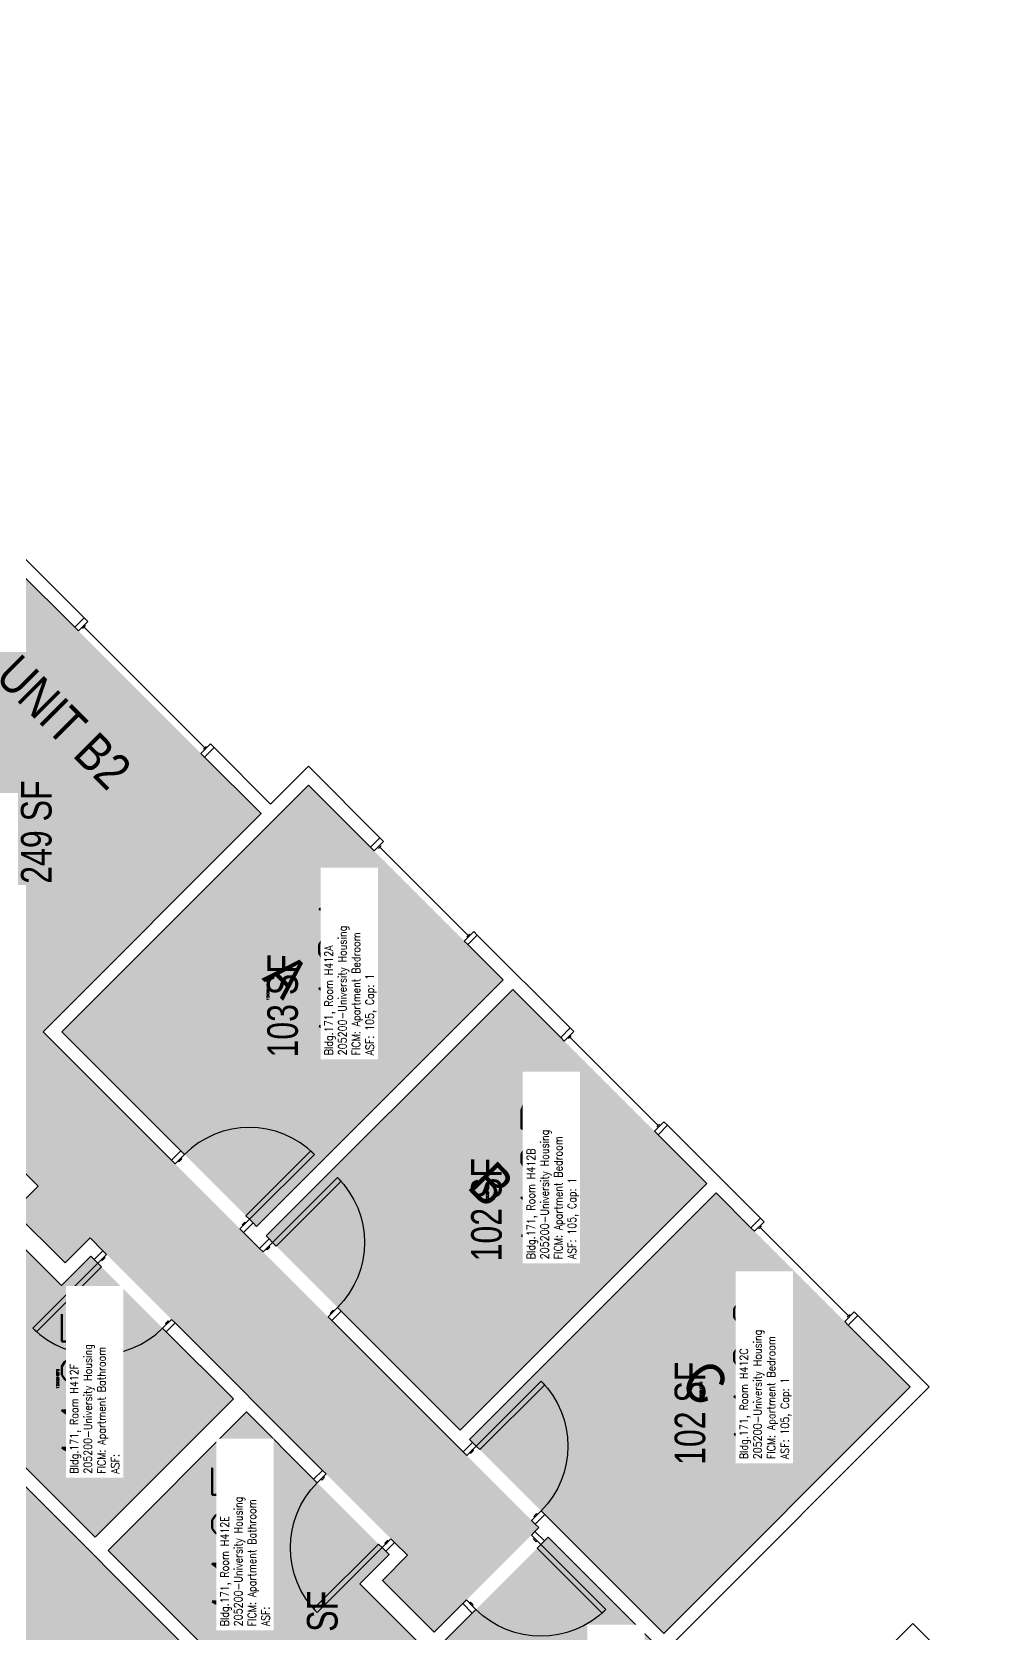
# Model space of a CAD drawing. Header units: inches. Extents: x -105 to 3698, y -798 to 1624.
# Drawn here: x 2078 to 2449, y -185 to 444 of the extents above; entities that cross this region are included whole.
import ezdxf
from ezdxf.enums import TextEntityAlignment as Align

# ---------------------------------------------------------------- set-up
doc = ezdxf.new("R2010")
doc.units = ezdxf.units.IN
doc.header["$LTSCALE"] = 96
doc.header["$MEASUREMENT"] = 0
for name, color, linetype in [('A-AREA-IDEN', 1, 'Continuous'), ('A-DOOR', 2, 'Continuous'), ('A-GLAZ', 1, 'Continuous'), ('A-IDEN-RNUM', 7, 'Continuous'), ('A-IDEN-SNUM', 4, 'Continuous'), ('A-IDEN-VNUM', 4, 'Continuous'), ('A-WALL', 5, 'Continuous'), ('AREA-TEXT', 3, 'Continuous'), ('Rooms-Category-Color', 7, 'Continuous'), ('Rooms-College-Color', 7, 'Continuous'), ('Rooms-Department-Color', 7, 'Continuous'), ('Rooms-Division-Color', 7, 'Continuous'), ('Rooms-Information', 7, 'Continuous')]:
    doc.layers.add(name, color=color, linetype=linetype)
doc.styles.add('AREA', font='arial.ttf', dxfattribs={"width": 0.75, "height": 12})
doc.styles.add('ROOMSNUMBER', font='txt.shx', dxfattribs={"height": 0.03})
doc.styles.add('ROOMVNUMBER', font='simplex.shx', dxfattribs={"width": 0.85})
doc.styles.get("Standard").update_dxf_attribs({"font": 'ARIALN.TTF'})

msp = doc.modelspace()

# ---------------------------------------------------------------- hatches: boundary and pattern name
h = msp.add_hatch()
h.set_pattern_fill('ANSI31', color=256, style=0)
h.set_pattern_definition([(90, (2777.74155, 91.55171), (0.125, 2e-14), [])])
h.paths.add_polyline_path([(2130.44, -86.98), (2088.91, -45.45), (2082.4, -51.96), (2123.93, -93.49)], flags=9)
at = {"layer": 'Rooms-Category-Color', "true_color": 0xadadad}
msp.add_hatch(color=253, dxfattribs=at).paths.add_polyline_path([(2331.68, -468.03), (2374.11, -425.6), (2015.23, -66.72), (2032.91, -49.04), (1974.69, 9.17), (1957.02, -8.51), (1826.88, 121.63), (1844.56, 139.3), (1786.35, 197.52), (1768.67, 179.84), (1504.9, 443.61), (1462.47, 401.19), (1726.24, 137.41), (1708.57, 119.73), (1766.78, 61.52), (1784.46, 79.2), (1914.59, -50.93), (1896.91, -68.61), (1955.12, -126.82), (1972.8, -109.15)])
at = {"layer": 'Rooms-Category-Color', "true_color": 0x728ef3}
for points in [[(2276.7, -142.93), (2082.25, 51.52), (2167.81, 137.08), (2072, 232.89), (1989.53, 150.43), (2049.03, 90.93), (1974.69, 16.59), (2017.92, -26.63), (2024.24, -20.3), (2027.96, -24.01), (2021.63, -30.34), (2036.62, -45.33), (2071.53, -10.42), (2056.54, 4.57), (2052, 0.03), (2048.29, 3.74), (2057.96, 13.41), (2080.37, -9), (2070.56, -18.81), (2090.89, -39.14), (2100.7, -29.33), (2225.17, -153.8), (2215.36, -163.62), (2235.69, -183.95)], [(2262.74, 71.85), (2186.37, 148.22), (2089.67, 51.52), (2166.04, -24.85)], [(2342.55, -7.96), (2266.45, 68.14), (2169.75, -28.56), (2245.86, -104.66)], [(2422.37, -87.78), (2346.26, -11.68), (2249.57, -108.37), (2325.67, -184.48)], [(2102.66, -146.72), (2156.93, -92.45), (2100.96, -36.49), (2089.47, -47.98), (2065.43, -23.94), (2022.65, -66.72)], [(2187.78, -231.85), (2230.56, -189.07), (2206.52, -165.03), (2218.01, -153.54), (2162.05, -97.58), (2107.78, -151.85)], [(2275.47, -319.53), (2364.38, -230.61), (2280.42, -146.65), (2191.5, -235.56)]]:
    msp.add_hatch(color=171, dxfattribs=at).paths.add_polyline_path(points)
at = {"layer": 'Rooms-College-Color', "true_color": 0xadadad}
for points in [[(2331.68, -468.03), (2374.11, -425.6), (2015.23, -66.72), (2032.91, -49.04), (1974.69, 9.17), (1957.02, -8.51), (1826.88, 121.63), (1844.56, 139.3), (1786.35, 197.52), (1768.67, 179.84), (1504.9, 443.61), (1462.47, 401.19), (1726.24, 137.41), (1708.57, 119.73), (1766.78, 61.52), (1784.46, 79.2), (1914.59, -50.93), (1896.91, -68.61), (1955.12, -126.82), (1972.8, -109.15)], [(2276.7, -142.93), (2082.25, 51.52), (2167.81, 137.08), (2072, 232.89), (1989.53, 150.43), (2049.03, 90.93), (1974.69, 16.59), (2017.92, -26.63), (2024.24, -20.3), (2027.96, -24.01), (2021.63, -30.34), (2036.62, -45.33), (2071.53, -10.42), (2056.54, 4.57), (2052, 0.03), (2048.29, 3.74), (2057.96, 13.41), (2080.37, -9), (2070.56, -18.81), (2090.89, -39.14), (2100.7, -29.33), (2225.17, -153.8), (2215.36, -163.62), (2235.69, -183.95)], [(2262.74, 71.85), (2186.37, 148.22), (2089.67, 51.52), (2166.04, -24.85)], [(2342.55, -7.96), (2266.45, 68.14), (2169.75, -28.56), (2245.86, -104.66)], [(2422.37, -87.78), (2346.26, -11.68), (2249.57, -108.37), (2325.67, -184.48)], [(2102.66, -146.72), (2156.93, -92.45), (2100.96, -36.49), (2089.47, -47.98), (2065.43, -23.94), (2022.65, -66.72)], [(2187.78, -231.85), (2230.56, -189.07), (2206.52, -165.03), (2218.01, -153.54), (2162.05, -97.58), (2107.78, -151.85)], [(2275.47, -319.53), (2364.38, -230.61), (2280.42, -146.65), (2191.5, -235.56)]]:
    msp.add_hatch(color=253, dxfattribs=at).paths.add_polyline_path(points)
at = {"layer": 'Rooms-Department-Color', "true_color": 0xacacac}
msp.add_hatch(color=253, dxfattribs=at).paths.add_polyline_path([(2331.68, -468.03), (2374.11, -425.6), (2015.23, -66.72), (2032.91, -49.04), (1974.69, 9.17), (1957.02, -8.51), (1826.88, 121.63), (1844.56, 139.3), (1786.35, 197.52), (1768.67, 179.84), (1504.9, 443.61), (1462.47, 401.19), (1726.24, 137.41), (1708.57, 119.73), (1766.78, 61.52), (1784.46, 79.2), (1914.59, -50.93), (1896.91, -68.61), (1955.12, -126.82), (1972.8, -109.15)])
at = {"layer": 'Rooms-Department-Color', "true_color": 0x604aed}
for points in [[(2276.7, -142.93), (2082.25, 51.52), (2167.81, 137.08), (2072, 232.89), (1989.53, 150.43), (2049.03, 90.93), (1974.69, 16.59), (2017.92, -26.63), (2024.24, -20.3), (2027.96, -24.01), (2021.63, -30.34), (2036.62, -45.33), (2071.53, -10.42), (2056.54, 4.57), (2052, 0.03), (2048.29, 3.74), (2057.96, 13.41), (2080.37, -9), (2070.56, -18.81), (2090.89, -39.14), (2100.7, -29.33), (2225.17, -153.8), (2215.36, -163.62), (2235.69, -183.95)], [(2262.74, 71.85), (2186.37, 148.22), (2089.67, 51.52), (2166.04, -24.85)], [(2342.55, -7.96), (2266.45, 68.14), (2169.75, -28.56), (2245.86, -104.66)], [(2422.37, -87.78), (2346.26, -11.68), (2249.57, -108.37), (2325.67, -184.48)], [(2102.66, -146.72), (2156.93, -92.45), (2100.96, -36.49), (2089.47, -47.98), (2065.43, -23.94), (2022.65, -66.72)], [(2187.78, -231.85), (2230.56, -189.07), (2206.52, -165.03), (2218.01, -153.54), (2162.05, -97.58), (2107.78, -151.85)], [(2275.47, -319.53), (2364.38, -230.61), (2280.42, -146.65), (2191.5, -235.56)]]:
    msp.add_hatch(color=173, dxfattribs=at).paths.add_polyline_path(points)
at = {"layer": 'Rooms-Division-Color', "true_color": 0xadadad}
msp.add_hatch(color=253, dxfattribs=at).paths.add_polyline_path([(2331.68, -468.03), (2374.11, -425.6), (2015.23, -66.72), (2032.91, -49.04), (1974.69, 9.17), (1957.02, -8.51), (1826.88, 121.63), (1844.56, 139.3), (1786.35, 197.52), (1768.67, 179.84), (1504.9, 443.61), (1462.47, 401.19), (1726.24, 137.41), (1708.57, 119.73), (1766.78, 61.52), (1784.46, 79.2), (1914.59, -50.93), (1896.91, -68.61), (1955.12, -126.82), (1972.8, -109.15)])
at = {"layer": 'Rooms-Division-Color', "true_color": 0x604aed}
for points in [[(2276.7, -142.93), (2082.25, 51.52), (2167.81, 137.08), (2072, 232.89), (1989.53, 150.43), (2049.03, 90.93), (1974.69, 16.59), (2017.92, -26.63), (2024.24, -20.3), (2027.96, -24.01), (2021.63, -30.34), (2036.62, -45.33), (2071.53, -10.42), (2056.54, 4.57), (2052, 0.03), (2048.29, 3.74), (2057.96, 13.41), (2080.37, -9), (2070.56, -18.81), (2090.89, -39.14), (2100.7, -29.33), (2225.17, -153.8), (2215.36, -163.62), (2235.69, -183.95)], [(2262.74, 71.85), (2186.37, 148.22), (2089.67, 51.52), (2166.04, -24.85)], [(2342.55, -7.96), (2266.45, 68.14), (2169.75, -28.56), (2245.86, -104.66)], [(2422.37, -87.78), (2346.26, -11.68), (2249.57, -108.37), (2325.67, -184.48)], [(2102.66, -146.72), (2156.93, -92.45), (2100.96, -36.49), (2089.47, -47.98), (2065.43, -23.94), (2022.65, -66.72)], [(2187.78, -231.85), (2230.56, -189.07), (2206.52, -165.03), (2218.01, -153.54), (2162.05, -97.58), (2107.78, -151.85)], [(2275.47, -319.53), (2364.38, -230.61), (2280.42, -146.65), (2191.5, -235.56)]]:
    msp.add_hatch(color=173, dxfattribs=at).paths.add_polyline_path(points)

# ---------------------------------------------------------------- linework, layer by layer
at = {"layer": 'A-DOOR'}
for points in [[(2134.04, -0.27), (2132.63, 1.14), (2136.34, 4.85), (2137.76, 3.44)], [(2135.28, 0.96), (2135.64, 0.61), (2136.7, 1.67), (2136.34, 2.02)], [(2163.21, -22.02), (2161.8, -20.6), (2187.25, 4.85), (2188.67, 3.44)], [(2172.32, -31.12), (2173.73, -32.54), (2199.19, -7.08), (2197.77, -5.67)], [(2159.5, -25.73), (2160.91, -27.14), (2164.63, -23.43), (2163.21, -22.02)], [(2160.74, -24.49), (2160.38, -24.14), (2161.44, -23.08), (2161.8, -23.43)], [(2168.6, -34.83), (2167.19, -33.42), (2170.9, -29.71), (2172.32, -31.12)], [(2107.16, -35.79), (2105.75, -34.38), (2102.3, -37.83), (2103.72, -39.24)], [(2106.19, -36.77), (2106.54, -37.12), (2105.48, -38.18), (2105.13, -37.83)], [(2169.84, -33.6), (2170.2, -33.95), (2171.26, -32.89), (2170.9, -32.54)], [(2103.72, -39.24), (2105.13, -40.66), (2079.67, -66.11), (2078.26, -64.7)], [(2132.62, -61.25), (2134.03, -62.66), (2130.59, -66.11), (2129.17, -64.7)], [(2131.65, -62.22), (2131.29, -61.87), (2130.23, -62.93), (2130.59, -63.28)], [(2194.06, -60.29), (2195.47, -61.7), (2199.19, -57.99), (2197.77, -56.58)], [(2195.3, -59.05), (2194.94, -58.7), (2196, -57.64), (2196.36, -57.99)], [(2252.13, -110.94), (2253.55, -112.35), (2279, -86.89), (2277.59, -85.48)], [(2248.42, -114.65), (2247, -113.23), (2250.72, -109.52), (2252.13, -110.94)], [(2249.66, -113.41), (2250.01, -113.76), (2251.07, -112.7), (2250.72, -112.35)], [(2193.25, -121.89), (2191.84, -120.47), (2188.39, -123.92), (2189.81, -125.33)], [(2192.28, -122.86), (2192.63, -123.21), (2191.57, -124.27), (2191.22, -123.92)], [(2273.87, -140.1), (2275.29, -141.52), (2279, -137.81), (2277.59, -136.39)], [(2275.11, -138.87), (2274.76, -138.51), (2275.82, -137.45), (2276.17, -137.81)], [(2273.79, -145.85), (2275.2, -144.43), (2278.91, -148.15), (2277.5, -149.56)], [(2215.26, -150.79), (2213.85, -149.37), (2188.39, -174.83), (2189.81, -176.24)], [(2218.71, -147.34), (2220.12, -148.76), (2216.68, -152.2), (2215.26, -150.79)], [(2217.74, -148.31), (2217.38, -147.96), (2216.32, -149.02), (2216.68, -149.37)], [(2275.03, -147.09), (2274.67, -147.44), (2275.73, -148.5), (2276.09, -148.15)], [(2277.5, -149.56), (2276.09, -150.98), (2301.54, -176.43), (2302.96, -175.02)], [(2248.33, -171.3), (2246.92, -172.72), (2250.63, -176.43), (2252.04, -175.02)], [(2249.57, -172.54), (2249.92, -172.19), (2250.98, -173.25), (2250.63, -173.6)]]:
    msp.add_lwpolyline(points, close=True, dxfattribs=at)
for centre, start, end in [((2163.21, -22.02), 45, 135), ((2103.72, -39.24), 225, 315)]:
    msp.add_arc(centre, 36, start, end, dxfattribs=at)
at = {"layer": 'A-DOOR', "extrusion": (0, 0, -1)}
for centre, start, end in [((-2172.32, -31.12), 135, 225), ((-2252.13, -110.94), 135, 225), ((-2215.26, -150.79), 315, 45), ((-2277.5, -149.56), 225, 315)]:
    msp.add_arc(centre, 36, start, end, dxfattribs=at)
at = {"layer": 'A-GLAZ'}
for p, q in [((2097.8, 209.74), (2098.86, 210.8)), ((2098.33, 210.27), (2145.71, 162.9)), ((2145.18, 162.37), (2146.24, 163.43)), ((2213.79, 123.45), (2214.85, 124.51)), ((2214.32, 123.98), (2248.97, 89.33)), ((2248.44, 88.8), (2249.5, 89.86)), ((2288.37, 48.87), (2289.43, 49.93)), ((2288.9, 49.4), (2323.55, 14.75)), ((2323.02, 14.22), (2324.08, 15.28)), ((2362.99, -25.75), (2364.05, -24.69)), ((2363.52, -25.22), (2398.17, -59.87)), ((2397.64, -60.4), (2398.7, -59.34))]:
    msp.add_line(p, q, dxfattribs=at)
for points in [[(2099.83, 212.48), (2098.42, 213.9), (2094.71, 210.18), (2096.12, 208.77)], [(2147.92, 164.4), (2149.33, 162.99), (2145.62, 159.27), (2144.2, 160.69)], [(2215.83, 126.19), (2214.41, 127.6), (2210.7, 123.89), (2212.11, 122.48)], [(2251.18, 90.83), (2252.59, 89.42), (2248.88, 85.71), (2247.47, 87.12)], [(2290.4, 51.61), (2288.99, 53.02), (2285.28, 49.31), (2286.69, 47.9)], [(2325.76, 16.25), (2327.17, 14.84), (2323.46, 11.13), (2322.05, 12.54)], [(2365.02, -23.01), (2363.61, -21.59), (2359.89, -25.31), (2361.31, -26.72)], [(2400.38, -58.36), (2401.79, -59.78), (2398.08, -63.49), (2396.66, -62.08)]]:
    msp.add_lwpolyline(points, close=True, dxfattribs=at)
at = {"layer": 'A-WALL'}
for p, q in [((2072, 240.32), (2098.42, 213.9)), ((2094.71, 210.18), (2072, 232.89)), ((2098.42, 213.9), (2094.71, 210.18)), ((2145.62, 159.27), (2149.33, 162.99)), ((2167.81, 137.08), (2145.62, 159.27)), ((2149.33, 162.99), (2171.52, 140.79)), ((2171.52, 140.79), (2186.37, 155.64)), ((2186.37, 155.64), (2214.41, 127.6)), ((2186.37, 148.22), (2089.67, 51.52)), ((2210.7, 123.89), (2186.37, 148.22)), ((2082.25, 51.52), (2167.81, 137.08)), ((2214.41, 127.6), (2210.7, 123.89)), ((2248.88, 85.71), (2252.59, 89.42)), ((2252.59, 89.42), (2288.99, 53.02)), ((2262.74, 71.85), (2248.88, 85.71)), ((2166.04, -24.85), (2262.74, 71.85)), ((2266.45, 68.14), (2169.75, -28.56)), ((2285.28, 49.31), (2266.45, 68.14)), ((2132.63, 1.14), (2082.25, 51.52)), ((2089.67, 51.52), (2136.34, 4.85)), ((2288.99, 53.02), (2285.28, 49.31)), ((2057.96, 13.41), (2080.37, -9)), ((2323.46, 11.13), (2327.17, 14.84)), ((2327.17, 14.84), (2363.61, -21.59)), ((2342.55, -7.96), (2323.46, 11.13)), ((2136.34, 4.85), (2132.63, 1.14)), ((2080.37, -9), (2070.56, -18.81)), ((2245.86, -104.66), (2342.55, -7.96)), ((2346.26, -11.68), (2249.57, -108.37)), ((2359.89, -25.31), (2346.26, -11.68)), ((2070.56, -18.81), (2090.89, -39.14)), ((2089.47, -47.98), (2065.43, -23.94)), ((2160.91, -27.14), (2164.63, -23.43)), ((2164.63, -23.43), (2166.04, -24.85)), ((2363.61, -21.59), (2359.89, -25.31)), ((2090.89, -39.14), (2100.7, -29.33)), ((2100.7, -29.33), (2105.75, -34.38)), ((2167.19, -33.42), (2160.91, -27.14)), ((2170.9, -29.71), (2167.19, -33.42)), ((2169.75, -28.56), (2170.9, -29.71)), ((2100.96, -36.49), (2089.47, -47.98)), ((2102.3, -37.83), (2100.96, -36.49)), ((2105.75, -34.38), (2102.3, -37.83)), ((2130.59, -66.11), (2134.03, -62.66)), ((2134.03, -62.66), (2191.84, -120.47)), ((2195.47, -61.7), (2199.19, -57.99)), ((2247, -113.23), (2195.47, -61.7)), ((2199.19, -57.99), (2245.86, -104.66)), ((2398.08, -63.49), (2401.79, -59.78)), ((2401.79, -59.78), (2429.79, -87.78)), ((2184.51, -236.01), (2015.23, -66.72)), ((2022.65, -66.72), (2102.66, -146.72)), ((2156.93, -92.45), (2130.59, -66.11)), ((2422.37, -87.78), (2398.08, -63.49)), ((2325.67, -184.48), (2422.37, -87.78)), ((2429.79, -87.78), (2329.38, -188.19)), ((2102.66, -146.72), (2156.93, -92.45)), ((2162.05, -97.58), (2107.78, -151.85)), ((2188.39, -123.92), (2162.05, -97.58)), ((2250.72, -109.52), (2247, -113.23)), ((2249.57, -108.37), (2250.72, -109.52)), ((2191.84, -120.47), (2188.39, -123.92)), ((2275.29, -141.52), (2279, -137.81)), ((2279, -137.81), (2325.67, -184.48)), ((2275.2, -144.43), (2276.7, -142.93)), ((2278.91, -148.15), (2275.2, -144.43)), ((2276.7, -142.93), (2275.29, -141.52)), ((2216.68, -152.2), (2220.12, -148.76)), ((2220.12, -148.76), (2225.17, -153.8)), ((2280.42, -146.65), (2278.91, -148.15)), ((2325.23, -191.46), (2280.42, -146.65)), ((2107.78, -151.85), (2187.78, -231.85)), ((2206.52, -165.03), (2218.01, -153.54)), ((2225.17, -153.8), (2215.36, -163.62)), ((2218.01, -153.54), (2216.68, -152.2)), ((2230.56, -189.07), (2206.52, -165.03)), ((2215.36, -163.62), (2235.69, -183.95)), ((2235.69, -183.95), (2245.06, -174.58)), ((2245.06, -174.58), (2246.92, -172.72)), ((2246.92, -172.72), (2250.63, -176.43)), ((2248.77, -178.29), (2191.5, -235.56)), ((2250.63, -176.43), (2248.77, -178.29)), ((2275.73, -328.11), (2423.34, -180.5)), ((2423.34, -180.5), (2449.33, -206.48))]:
    msp.add_line(p, q, dxfattribs=at)

# ---------------------------------------------------------------- texts
at = {"layer": 'A-AREA-IDEN'}
msp.add_text('UNIT B2', height=14.4, rotation=315, dxfattribs=at).set_placement((2085.36, 167.85), align=Align.CENTER)
at = {"layer": 'A-AREA-IDEN', "char_height": 16, "width": 41.8447, "attachment_point": 1, "rotation": 314.57227}
for s, insert in [('{\\C1;A}', (2179.24, 83.53)), ('{\\C1;B}', (2259.5, 1.69)), ('{\\C1;C}', (2342.85, -75.73))]:
    msp.add_mtext(s, dxfattribs=dict(at, insert=insert))
at = {"layer": 'A-IDEN-RNUM', "style": 'ROOMSNUMBER', "width": 0.85}
for s, p in [('0412-A0', (2170.47, 67.73)), ('0412-B0', (2256.57, -11.49)), ('0412-F0', (2088.05, -84.6)), ('0412-C0', (2340.31, -89.62)), ('0412-E0', (2158.17, -143.41))]:
    msp.add_text(s, height=1, rotation=90, dxfattribs=at).set_placement(p, align=Align.MIDDLE_CENTER)
at = {"layer": 'A-IDEN-SNUM', "style": 'ROOMSNUMBER', "width": 0.85}
for s, p in [('1710H412A0', (2170.47, 67.73)), ('1710H412B0', (2256.57, -11.49)), ('1710H412F0', (2088.05, -84.6)), ('1710H412C0', (2340.31, -89.62)), ('1710H412E0', (2158.17, -143.41))]:
    msp.add_text(s, height=1, rotation=90, dxfattribs=at).set_placement(p, align=Align.MIDDLE_CENTER)
at = {"layer": 'A-IDEN-VNUM', "style": 'ROOMVNUMBER', "width": 0.85}
for s, p in [('412A', (2201.81, 75.07)), ('412B', (2281.12, -5.8)), ('412C', (2364.61, -83.76)), ('412F', (2100.89, -90.38)), ('412E', (2159.91, -150.2))]:
    msp.add_text(s, height=22.5, rotation=90, dxfattribs=at).set_placement(p, align=Align.MIDDLE_CENTER)
at = {"layer": 'AREA-TEXT', "style": 'AREA', "width": 0.75}
for s, p in [('249 SF', (2079.6, 129.84)), ('103 SF', (2176.21, 61.69)), ('102 SF', (2256.15, -18.26)), ('102 SF', (2335.97, -98.08)), ('56 SF', (2191.78, -184.49))]:
    msp.add_text(s, height=12, rotation=90, dxfattribs=at).set_placement(p, align=Align.MIDDLE_CENTER)

# ---------------------------------------------------------------- next in the draw order: texts
at = {"layer": 'Rooms-Information', "char_height": 3.2143, "width": 72, "attachment_point": 7, "rotation": 90, "style": 'ROOMVNUMBER', "bg_fill": 3, "box_fill_scale": 1.5, "bg_fill_color": 256, "bg_fill_true_color": 13158600, "bg_fill_transparency": 0}
for s, insert in [('Bldg.171, Room H412A^M^J205200-University Housing^M^JFICM: Apartment Bedroom^M^JASF: 105, Cap: 1', (2213.06, 42.29)), ('Bldg.171, Room H412B^M^J205200-University Housing^M^JFICM: Apartment Bedroom^M^JASF: 105, Cap: 1', (2292.37, -37.68)), ('Bldg.171, Room H412C^M^J205200-University Housing^M^JFICM: Apartment Bedroom^M^JASF: 105, Cap: 1', (2375.86, -116.09)), ('Bldg.171, Room H412F^M^J205200-University Housing^M^JFICM: Apartment Bathroom^M^JASF: ', (2112.14, -121.8)), ('Bldg.171, Room H412E^M^J205200-University Housing^M^JFICM: Apartment Bathroom^M^JASF: ', (2171.16, -181.62)), ('Bldg.171, Room H412D^M^J205200-University Housing^M^JFICM: Apartment Bedroom^M^JASF: 105, Cap: 1', (2317.68, -254.66))]:
    msp.add_mtext(s, dxfattribs=dict(at, insert=insert))

doc.saveas('drawing.dxf')
